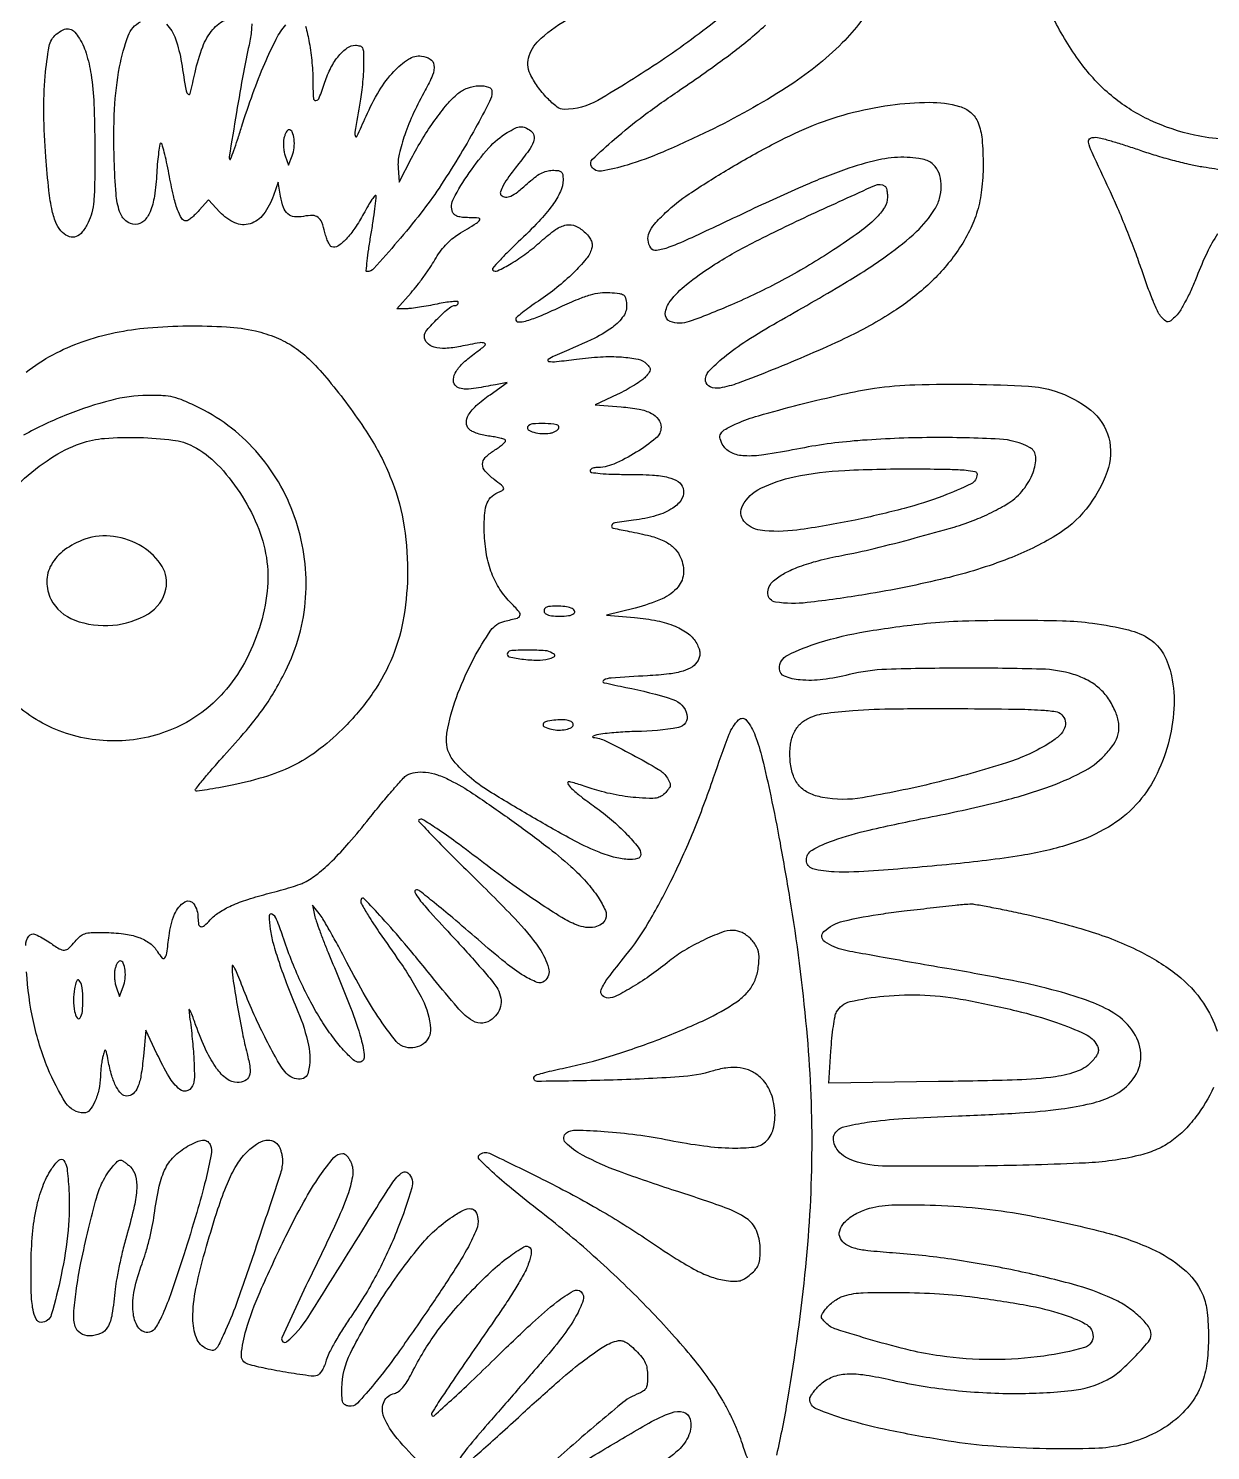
# Model space of a CAD drawing. Header units: inches. Extents: x 0 to 5940, y 0 to 4205.
# Drawn here: x 5488.44 to 5513.54, y 759.13 to 789.33 of the extents above; entities that cross this region are included whole.
import ezdxf

# ---------------------------------------------------------------- set-up
doc = ezdxf.new("R2010")
doc.units = ezdxf.units.IN
doc.header["$LTSCALE"] = 50
doc.header["$MEASUREMENT"] = 0

# ---------------------------------------------------------------- blocks, each defined once
blk = doc.blocks.new('JACZ-COO-GE-001-CAR-LOGO-R00')
at = {"color": 8}
for points in [[(6117.94, 3222.13, -0.042935), (6109.41, 3223.27, -0.05274), (6096.4, 3227.64, -0.063521), (6085.46, 3234.45, -0.060535), (6076.18, 3244.08, -0.042129), (6068.14, 3256.88, -0.044574), (6062.33, 3271.09, -0.081407), (6060.63, 3283.47, -0.090028), (6063.01, 3294.89, -0.065885), (6069.42, 3306.17, -0.048385), (6077.75, 3315.2, -0.035815), (6088.52, 3323.52, -0.035412), (6100.53, 3330.31, -0.04353), (6112.59, 3334.82, -0.035386), (6120.13, 3336.34, -0.030806)], [(6015.17, 3263.95, -0.07247), (6005.17, 3250.57, -0.054656), (5988.67, 3237.35, -0.028311), (5965.57, 3224.45, -0.011949), (5952.05, 3218.26, -0.027653), (5941.56, 3214.44, -0.032186), (5933.92, 3212.65, -0.304674), (5931.01, 3213.97, -0.353057), (5931.29, 3216.13, -0.012905), (5937.82, 3222.11, -0.018614), (5946.46, 3229.07, -0.011621), (5957.07, 3236.6, 0.011178), (5972.01, 3247.19, 0.026682), (5982.47, 3255.86, 0.035656)], [(5830.45, 3256.23, -0.017603), (5830.36, 3254.39, -0.018322), (5830.09, 3252.22, -0.015786), (5829.66, 3249.96, 0.010257), (5828.01, 3241.85, 0.003432), (5825.93, 3229.94, 0.000438), (5823.76, 3216.86, 0.241968), (5823.99, 3216.12, 0.545708), (5824.21, 3216.17, 0.00249), (5825.17, 3218.78, 0.007419), (5826.25, 3221.9, 0.004292), (5827.46, 3225.69, -0.011535), (5830.79, 3235.6, -0.015001), (5834.32, 3244.5, -0.015889), (5837.71, 3251.72, -0.05769), (5840.52, 3255.94, -0.011563)], [(5846.35, 3255.57, -0.022095), (5847.48, 3250.64, -0.023543), (5848.29, 3244.7, -0.021788), (5848.56, 3238.57, 0.014135), (5848.69, 3234.19, 0.426593), (5849.45, 3233.54, 0.284305), (5850.44, 3234.3, 0.010628), (5852.08, 3238.92, -0.03841), (5853.91, 3243.28, -0.054416), (5856.23, 3246.79, -0.066586), (5858.74, 3249.11, -0.154499), (5861.16, 3249.88, -0.072715), (5862.52, 3249.68, -0.216978), (5863.21, 3249.08, -0.09741), (5863.51, 3247.79, -0.009343), (5863.57, 3244.56, -0.014676), (5863.5, 3242.1, -0.007848), (5863.27, 3239.06, -0.007807), (5862.94, 3235.97, -0.012078), (5862.55, 3233.31, 0.001195), (5861, 3224.14, 0.134293), (5861.13, 3222.92, 0.663981), (5861.6, 3222.91, 0.003189), (5864.27, 3228.86, -0.031479), (5868.17, 3236.38, -0.050875), (5872.49, 3242.15, -0.064789), (5876.81, 3245.76, -0.167295), (5880.71, 3246.7, -0.119621), (5883.26, 3245.82, -0.226696), (5884.37, 3244.01, -0.124863), (5883.95, 3241.06, -0.03041), (5881.8, 3236.59, 0.019547), (5878.37, 3229.88, 0.024296), (5875.74, 3223.39, 0.026539), (5874.09, 3217.68, 0.075664), (5873.77, 3213.57), (5874.07, 3209.38), (5877.74, 3216.45, -0.017613), (5881.01, 3222.24, -0.018014), (5884.66, 3227.74, -0.019086), (5888.28, 3232.41, -0.042766), (5891.45, 3235.59, -0.090576), (5894.29, 3237.22, -0.07204), (5897.77, 3237.92, -0.094909), (5900.55, 3237.53, -0.324426), (5901.55, 3236.13, -0.116723), (5900.84, 3233.25, -0.007177), (5896.67, 3225.41, -0.010891), (5891.54, 3216.55, -0.009916), (5885.87, 3207.63, -0.019403), (5880.52, 3200.21, -0.011552), (5873.61, 3191.79, -0.004809), (5866.58, 3183.77, -0.21353), (5864.59, 3182.88, -0.439736), (5864.35, 3183.15, -0.004316), (5864.62, 3186.04, -0.010357), (5865.06, 3189.51, -0.006123), (5865.71, 3193.63, 0.004046), (5866.39, 3197.82, 0.005974), (5866.92, 3201.51, 0.002949), (5867.31, 3204.63, 0.108095), (5867.24, 3205.35, 0.595147), (5866.94, 3205.4, 0.019378), (5866.03, 3204.19, 0.018802), (5864.88, 3202.38, 0.009693), (5863.57, 3200.04, -0.026118), (5861.01, 3195.78, -0.042188), (5858.36, 3192.5, -0.051664), (5855.94, 3190.43, -0.233384), (5854.15, 3190.18, -0.175028), (5853.67, 3190.55, -0.029457), (5853.11, 3191.58, -0.029161), (5852.56, 3192.93, -0.022233), (5852.11, 3194.45, 0.030906), (5851.18, 3197.48, 0.140503), (5850.08, 3198.94, 0.163332), (5848.48, 3199.49, 0.045898), (5845.81, 3199.25, -0.07062), (5843.07, 3199.14, -0.155427), (5841.16, 3199.96, -0.129239), (5839.87, 3201.87, -0.04238), (5839.01, 3205.19), (5838.29, 3209.38), (5836.91, 3205.42, -0.076771), (5833.95, 3199.85, -0.158922), (5829.96, 3197.05, -0.180787), (5825.47, 3197.31, -0.103403), (5821, 3200.53), (5817.65, 3204.18), (5814.89, 3201.03, -0.018517), (5813.75, 3199.82, -0.023674), (5812.61, 3198.8, -0.022642), (5811.6, 3198.06, -0.148904), (5811.01, 3197.88, -0.265411), (5809.73, 3198.61, -0.04685), (5808.5, 3201.21, -0.031278), (5807.27, 3205.44, -0.009949), (5805.96, 3211.89, 0.007402), (5805.28, 3215.33, 0.012028), (5804.58, 3218.24, 0.005746), (5803.92, 3220.62, 0.333928), (5803.58, 3220.88, 0.366493), (5803.27, 3220.62, 0.006482), (5802.92, 3218.3, 0.012874), (5802.59, 3215.46, 0.007812), (5802.35, 3212.1, -0.022087), (5801.65, 3205.24, -0.061595), (5800.37, 3200.59, -0.10407), (5798.51, 3197.86, -0.193525), (5796.07, 3196.88, -0.176423), (5793.23, 3197.91, -0.138461), (5791.38, 3200.64, -0.061009), (5790.31, 3205.93, -0.011579), (5789.76, 3215.78, -0.019896), (5789.88, 3230.98, -0.034784), (5791.36, 3243.48, -0.041457), (5793.9, 3252.69, -0.183756), (5797.53, 3256.85, -0.141305)], [(5805.19, 3256.13, -0.114649), (5807.9, 3251.78, -0.042415), (5809.66, 3244.73, 0.0019), (5811.03, 3236.37, 0.197679), (5811.64, 3235.4, 0.533403), (5812.27, 3235.63, 0.004193), (5813.69, 3241.83, -0.035938), (5815.94, 3249.42, -0.084078), (5818.92, 3254.51, -0.110042), (5822.83, 3257.52, -0.095363)], [(6116.22, 3194.03, 0.03519), (6113.14, 3188.58, 0.01839), (6110.06, 3181.41, -0.013313), (6108.5, 3177.68, -0.014694), (6106.79, 3174.17, -0.014185), (6105.16, 3171.26, -0.069661), (6103.99, 3169.8, -0.012904), (6102.36, 3168.35, -0.155586), (6101.6, 3168.03, -0.20078), (6100.88, 3168.26, -0.023798), (6099.64, 3169.43, -0.083813), (6098.7, 3170.8, -0.008996), (6097.14, 3174.33, -0.010864), (6095.44, 3178.64, -0.008544), (6093.78, 3183.38, 0.009723), (6091.85, 3188.82, 0.005596), (6089.34, 3195.31, 0.005589), (6086.66, 3201.77, 0.009299), (6084.25, 3207.14, -0.001922), (6079.09, 3218.19, -0.052143), (6078.05, 3221.23, -0.376014), (6078.67, 3222.39, -0.129243), (6080.71, 3222.59, -0.028541), (6082.61, 3222.18, -0.005309), (6086.02, 3221.19, -0.005674), (6090, 3219.94, -0.005153), (6094.07, 3218.57, 0.011891), (6098.48, 3217.15, 0.008497), (6103.48, 3215.76, 0.008586), (6108.3, 3214.59, 0.018137), (6112.07, 3213.89, -0.010318), (6118.62, 3212.78, -0.042478)], [(5763.68, 3153.15, -0.039848), (5771.62, 3158.29, -0.039737), (5780.29, 3162.12, -0.032318), (5790.07, 3164.84, -0.031053), (5799.76, 3166.26, -0.017946), (5811.53, 3166.82, -0.017906), (5822.99, 3166.54, -0.040867), (5831.55, 3165.32, -0.040607), (5837.72, 3163.37, -0.052264), (5842.97, 3160.57, -0.046908), (5847.93, 3156.49, -0.025111), (5853.27, 3150.62, -0.026041), (5864.28, 3135.7, -0.047779), (5871.36, 3122.38, -0.053787), (5875.26, 3109.1, -0.044524), (5876.57, 3094.4, -0.040789), (5875.47, 3080.89, -0.054571), (5872.16, 3069.06, -0.055453), (5866.43, 3058.37, -0.044078), (5858.08, 3048.26, -0.031716), (5850.72, 3041.7, -0.046377), (5843.43, 3037, -0.044222), (5835.14, 3033.58, -0.025683), (5824.7, 3030.9, -0.005125), (5820.69, 3030.12, -0.008082), (5817.23, 3029.55, -0.003086), (5814.27, 3029.13, -0.234259), (5813.83, 3029.28, -0.382025), (5813.81, 3029.68, -0.002655), (5816.1, 3032.51, -0.008158), (5818.86, 3035.78, -0.004919), (5822.24, 3039.58, 0.007813), (5828.87, 3047.11, 0.019328), (5833.42, 3052.89, 0.023239), (5837, 3058.32, 0.0173), (5840.45, 3064.62, 0.099671), (5846.41, 3086.35, 0.096363), (5843.61, 3108.98, 0.097052), (5832.57, 3128.78, 0.102772), (5815.06, 3142.48, 0.011334), (5810.33, 3144.69, 0.043598), (5807.25, 3145.73, 0.048007), (5804.19, 3146.17, 0.015801), (5799.64, 3146.24, 0.058825), (5788.78, 3144.79, 0.031994), (5775.96, 3140.62, 0.030606), (5762.88, 3134.46, 0.034144)], [(5979.26, 2827.34, -0.049905), (5975.63, 2835.92, 0.01971), (5974.59, 2838.85, 0.010872), (5973.1, 2842.35, 0.010826), (5971.44, 2845.84, 0.017067), (5969.85, 2848.75, 0.039441), (5961.14, 2861.11, 0.018689), (5948.14, 2875.64, 0.017656), (5932.63, 2890.62, 0.017516), (5916.06, 2904.52, -0.005226), (5907.35, 2911.46, -0.015497), (5901.58, 2916.47, -0.013484), (5897.76, 2920.19, -0.410069), (5897.77, 2921.41, -0.316965), (5900.78, 2921.93, -0.005591), (5916.43, 2914.3, -0.013645), (5932.59, 2905.64, -0.018316), (5946.7, 2896.87, 0.00561), (5956.07, 2890.72, 0.022268), (5962.02, 2887.26, 0.035982), (5966.57, 2885.29, 0.050295), (5970.88, 2884.25, 0.024642), (5973.29, 2884.04, 0.073534), (5974.94, 2884.22, 0.080349), (5976.38, 2884.85, 0.033442), (5978.08, 2886.13, 0.037874), (5979.64, 2887.69, 0.091592), (5980.45, 2889.1, 0.072393), (5980.82, 2890.9, 0.01742), (5980.88, 2893.95, 0.097737), (5979.77, 2899.12, 0.144177), (5976.83, 2902.67, 0.063027), (5970.57, 2905.83, 0.007565), (5955.87, 2910.81, -0.010055), (5938.98, 2916.62, -0.034244), (5928.36, 2921.36, -0.076426), (5923.3, 2925.13, -0.46627), (5923.57, 2927.97, -0.158537), (5926.41, 2928.81, -0.01127), (5934.76, 2928.41, -0.015936), (5944.37, 2927.41, -0.015103), (5954.07, 2925.8, 0.015912), (5964.22, 2924.12, 0.028219), (5972.67, 2923.49, 0.032186), (5979.14, 2923.78, 0.15754), (5982.44, 2925.27, 0.146843), (5984.76, 2929.1, 0.082656), (5985.24, 2934.56, 0.078703), (5983.9, 2940.16, 0.108406), (5980.96, 2944.39, 0.076921), (5978.21, 2946.25, 0.075136), (5975, 2947.21, 0.066172), (5971.3, 2947.24, 0.042619), (5967.1, 2946.35, -0.05811), (5956.97, 2944.52, -0.008518), (5936.1, 2943.58, -0.004933), (5914.9, 2943.2, -0.699444), (5914.27, 2944.87, -0.10754), (5914.89, 2945.2, -0.005026), (5917.21, 2945.84, -0.00811), (5920, 2946.53, -0.00572), (5923.15, 2947.23, 0.023775), (5936.56, 2950.68, 0.017012), (5951.19, 2955.75, 0.017119), (5964.62, 2961.46, 0.041638), (5973.95, 2966.8, 0.054508), (5976.96, 2969.39, 0.072936), (5979, 2972.35, 0.069657), (5980.17, 2975.87, 0.044765), (5980.56, 2980.17, 0.117805), (5979.93, 2982.85, 0.079674), (5978.09, 2985.4, 0.079647), (5975.54, 2987.24, 0.117556), (5972.87, 2987.88, 0.090548), (5969.42, 2987.25, 0.02137), (5964.03, 2984.94, 0.022836), (5958.47, 2981.96, 0.03677), (5954.07, 2978.87, -0.017168), (5948.77, 2974.83, -0.01807), (5943.3, 2971.25, -0.015482), (5938.42, 2968.5, -0.121196), (5935.91, 2967.88, -0.214528), (5934.17, 2968.67, -0.287266), (5933.88, 2970.34, -0.064208), (5935.84, 2973.73, -0.007789), (5941.16, 2980.52, 0.036735), (5947.69, 2989.91, 0.018988), (5954.5, 3002.48, 0.017377), (5961.13, 3017.19, 0.01469), (5967.13, 3033.16, -0.008166), (5971.75, 3045.97, -0.105511), (5974.49, 3050.21, -0.451482), (5976.89, 3050.07, -0.076165), (5979.43, 3045.52, -0.029703), (5981.5, 3038.8, -0.007618), (5984.03, 3027.7, -0.006973), (5986.77, 3013.79, -0.004401), (5989.61, 2997.49, -0.017651), (5994.59, 2958.73, -0.024216), (5996.15, 2923.62, -0.024071), (5994.3, 2888.36, -0.017128), (5988.99, 2849.14, -0.012542), (5985.74, 2832.6, -0.143953)], [(5763.61, 2983.46, -0.161529), (5764.51, 2986.21, -0.352448), (5766.44, 2986.72, -0.046769), (5770.4, 2984.5, 0.015636), (5773.5, 2982.49, 0.141052), (5775.04, 2982.07, 0.18964), (5776.35, 2982.61, 0.032741), (5778.19, 2984.63, -0.045778), (5779.65, 2986.15, -0.103226), (5781.04, 2986.93, -0.067408), (5782.98, 2987.26, -0.011612), (5786.73, 2987.3, -0.027883), (5792.53, 2986.9, -0.055466), (5797.01, 2985.83, -0.071865), (5800.32, 2984.07, -0.09827), (5802.6, 2981.58, 0.041417), (5803.96, 2979.71, 0.485655), (5804.74, 2979.75, 0.120343), (5805.32, 2981.17, 0.005731), (5805.99, 2986.31, -0.066103), (5807.62, 2992.67, -0.159347), (5810.71, 2996.35, -0.410229), (5813.34, 2995.75, -0.141822), (5814.55, 2991.63, 0.04577), (5814.75, 2989.66, 0.310944), (5815.41, 2989.01, 0.227742), (5816.45, 2989.3, 0.02908), (5818.16, 2990.98, -0.065243), (5820.79, 2993.22, -0.037404), (5824.44, 2995.22, -0.029316), (5829.28, 2997.08, -0.014553), (5835.61, 2998.89, 0.005616), (5838.96, 2999.78, 0.006592), (5842.12, 3000.71, 0.005863), (5844.76, 3001.56, 0.039988), (5846.02, 3002.1, 0.047394), (5849.98, 3004.67, 0.026682), (5854.27, 3008.48, 0.020553), (5859.22, 3013.77, 0.009428), (5865.25, 3021.05, -0.004484), (5868.96, 3025.62, -0.006254), (5872.36, 3029.64, -0.003958), (5875.29, 3032.95, -0.07811), (5876.34, 3033.81, -0.09734), (5878.83, 3034.67, -0.062999), (5881.89, 3034.71, -0.053229), (5885.38, 3033.94, -0.036212), (5889.12, 3032.37, -0.030262), (5896, 3028.34, -0.007452), (5906.76, 3020.89, -0.007912), (5917.5, 3012.95, -0.020966), (5924.85, 3006.84, -0.025326), (5929.44, 3002.23, -0.037164), (5932.95, 2997.7, -0.04207), (5935.1, 2993.77, -0.198322), (5935.16, 2991.26, -0.151182), (5933.97, 2989.74, -0.101805), (5931.93, 2988.88, -0.083449), (5929.33, 2988.79, -0.063061), (5926.57, 2989.53, -0.039738), (5922.17, 2991.74, -0.010721), (5915.57, 2995.95, -0.009951), (5907.72, 3001.41, -0.0069), (5899.07, 3007.88, 0.004282), (5890.89, 3014.05, 0.013033), (5885.2, 3018.06, 0.009907), (5881.02, 3020.71, 0.345942), (5879.94, 3020.58, 0.405268), (5879.94, 3020.12, 0.001493), (5884.01, 3015.82, 0.006103), (5888.8, 3010.91, 0.003659), (5894.6, 3005.19, -0.008722), (5908.3, 2991.41, -0.039152), (5915.5, 2982.62, -0.08412), (5918.28, 2976.71, -0.295895), (5917.09, 2972.89, -0.268978), (5914.88, 2972.52, -0.049786), (5911.03, 2974.42, -0.031018), (5905.51, 2978.35, -0.008742), (5897.41, 2985.16, 0.002605), (5889.95, 2991.59, 0.006677), (5884.46, 2996.14, 0.003592), (5880.21, 2999.52, 0.167747), (5879.18, 2999.88, 0.554732), (5878.74, 2999.18, 0.05192), (5880.05, 2997.09, 0.019165), (5883.32, 2993.22, 0.002924), (5890.16, 2985.8, -0.00467), (5894.71, 2980.83, -0.006035), (5898.79, 2976.19, -0.004656), (5902.11, 2972.23, -0.052296), (5903.24, 2970.52, -0.077475), (5904.14, 2967.87, -0.102166), (5904.06, 2965.33, -0.104603), (5902.98, 2963.08, -0.084655), (5901.01, 2961.25, -0.158928), (5898.1, 2960.46, -0.146924), (5895.18, 2961.5, -0.056949), (5891.33, 2965.08, -0.007738), (5884.28, 2973.55, 0.004716), (5875.74, 2983.94, 0.010621), (5869.03, 2991.62, 0.006224), (5863.72, 2997.29, 0.564367), (5862.8, 2997.08, 0.207983), (5862.92, 2995.75, 0.014102), (5864.88, 2992.39, 0.011985), (5868.21, 2987.3, 0.002499), (5874.3, 2978.53, -0.035268), (5880.97, 2967.47, -0.101142), (5883.35, 2958.87, -0.256954), (5881.24, 2954.32, -0.223428), (5876.04, 2953.3, -0.158681), (5873.24, 2955.06, -0.022405), (5869.06, 2960.55, -0.021164), (5864.16, 2968.3, -0.010791), (5858.64, 2978.41, 0.004309), (5856.1, 2983.2, 0.005257), (5853.65, 2987.64, 0.004444), (5851.51, 2991.32, 0.036633), (5850.41, 2992.91), (5848.41, 2995.38), (5849.06, 2992.38, 0.029003), (5849.52, 2990.71, 0.005658), (5850.56, 2987.76, 0.005992), (5851.85, 2984.35, 0.005515), (5853.26, 2980.88, -0.005256), (5859.7, 2965.03, -0.025271), (5862.81, 2955.8, -0.050686), (5863.74, 2950.46, -0.435395), (5862.27, 2948.88, -0.187331), (5860.52, 2949.56, -0.023398), (5857.6, 2952.49, -0.024944), (5854.34, 2956.47, -0.018217), (5851.11, 2961.19, -0.01845), (5847.93, 2966.65, -0.014853), (5844.91, 2972.74, -0.014231), (5842.12, 2979.28, -0.013296), (5839.65, 2986.13, 0.014558), (5837.81, 2991.17, 0.167269), (5836.45, 2992.74, 0.585472), (5835.62, 2992.25, 0.02936), (5835.92, 2988.31, 0.033705), (5836.79, 2984.1, 0.013353), (5838.53, 2978.45, 0.011523), (5840.98, 2971.67, 0.007264), (5844.14, 2963.88, -0.048608), (5847.25, 2953.9, -0.105901), (5847.2, 2945.93, -0.379804), (5844.32, 2943.83, -0.210158), (5840.23, 2946.13, -0.035012), (5837.45, 2950.43, -0.011056), (5833.9, 2957.21, -0.011214), (5830.36, 2964.77, -0.014477), (5827.47, 2971.88, 0.008622), (5826.39, 2974.63, 0.021386), (5825.48, 2976.59, 0.05596), (5824.89, 2977.47, 0.690872), (5824.62, 2977.38, 0.04361), (5824.85, 2973.89, 0.00451), (5826.17, 2965.75, 0.006084), (5827.7, 2957.45, 0.015625), (5829.07, 2951.5, -0.02706), (5829.94, 2947.27, -0.119634), (5829.71, 2944.75, -0.208113), (5828.46, 2943.38, -0.106013), (5826.13, 2942.88, -0.166888), (5823.09, 2943.92, -0.071206), (5820.06, 2947.07, -0.048619), (5817.02, 2952.28, -0.020561), (5813.94, 2959.78, 0.002213), (5812.56, 2963.53, 0.065786), (5812.09, 2964.42, 0.761844), (5811.87, 2964.34, 0.013056), (5812.08, 2962.38, -0.008185), (5812.87, 2955.76, -0.011693), (5813.34, 2949.86, -0.01161), (5813.49, 2945.06, -0.063786), (5813.19, 2942.49, -0.231957), (5811.52, 2940.51, -0.283252), (5809.16, 2940.84, -0.087557), (5806, 2944.55, -0.023903), (5802.41, 2951.4), (5799.17, 2958.38), (5798.42, 2950.66, -0.015311), (5797.68, 2944.89, -0.059789), (5796.7, 2941.44, -0.116028), (5795.34, 2939.57, -0.179903), (5793.48, 2938.88, -0.202222), (5791.88, 2939.56, -0.072602), (5790.39, 2941.61, -0.050002), (5789.06, 2944.89, -0.023013), (5787.98, 2949.38, 0.003618), (5787.48, 2951.88, 0.145349), (5787.22, 2952.37, 0.553128), (5786.94, 2952.31, 0.014468), (5786.49, 2950.88, 0.026256), (5786.2, 2949.65, 0.011364), (5785.95, 2948, 0.011209), (5785.76, 2946.23, 0.014603), (5785.67, 2944.6, -0.046758), (5785.21, 2940.75, -0.053198), (5784.04, 2937.23, -0.062388), (5782.48, 2934.68, -0.227751), (5780.81, 2933.88, -0.255229), (5775.48, 2936.79, -0.046372), (5770.1, 2947.15, -0.043112), (5765.85, 2960.91, -0.039421), (5763.86, 2975.61, -0.012448)], [(6115.07, 2941.44, -0.056145), (6109.84, 2932.7, -0.034486), (6106.11, 2928.46, -0.047194), (6102.18, 2925.23, -0.048823), (6097.82, 2922.88, -0.040873), (6092.83, 2921.25, -0.0472), (6077.19, 2919.04, -0.008267), (6047.44, 2918.18, -0.005763), (6017.11, 2918.15, -0.097516), (6007.36, 2920.18, -0.075672), (6004.97, 2921.64, -0.08815), (6003.27, 2923.69, -0.105558), (6002.57, 2925.88, -0.164073), (6003.02, 2927.8, -0.19458), (6005.69, 2929.75, -0.026849), (6012.58, 2931.11, -0.020145), (6023.13, 2932.18, -0.005749), (6039.57, 2932.99, 0.00586), (6057.59, 2933.88, 0.017338), (6069.92, 2935.06, 0.025077), (6078.79, 2936.68, 0.055104), (6085.28, 2938.98, 0.120392), (6091.28, 2943.93, 0.158396), (6093.54, 2950.61, 0.150456), (6091.48, 2957.6, 0.106067), (6085.58, 2963.37, 0.052434), (6078.67, 2966.78, 0.022417), (6068.84, 2969.91, 0.01677), (6055.55, 2973.03, 0.006945), (6037.39, 2976.39, -0.000886), (6026.93, 2978.2, -0.00112), (6017.26, 2979.9, -0.000884), (6009.15, 2981.37, -0.009061), (6005.81, 2982.04, -0.094514), (6000.01, 2984.53, -0.481662), (5999.77, 2987.54, -0.130255), (6005.5, 2990.62, -0.024187), (6017.35, 2992.85, -0.004061), (6023.47, 2993.64, -0.002035), (6031.22, 2994.55, -0.001833), (6038.61, 2995.37, -0.008533), (6042.89, 2995.75, -0.060864), (6044.14, 2995.69, -0.002913), (6048.25, 2994.95, -0.004732), (6053.13, 2994, -0.003387), (6058.57, 2992.84, -0.020413), (6078.21, 2987.69, -0.040541), (6093.16, 2981.75, -0.051718), (6104.26, 2974.75, -0.077532), (6112.05, 2966.39, -0.069671), (6116.13, 2958.07, -0.095931)], [(5893.61, 2829.63, 0.001619), (5898.36, 2833.8, 0.003262), (5903.91, 2838.76, 0.002237), (5910.15, 2844.47, -0.00584), (5920.56, 2853.86, -0.015574), (5928.26, 2860.24, -0.020734), (5934.14, 2864.42, -0.072909), (5938.34, 2866.36, -0.090547), (5939.64, 2866.5, -0.095), (5940.87, 2866.16, -0.063356), (5942.26, 2865.25, -0.019571), (5944.09, 2863.55, -0.024682), (5945.89, 2861.58, -0.064541), (5946.9, 2859.95, -0.071487), (5947.41, 2858.23, -0.035871), (5947.57, 2855.95, -0.02186), (5947.47, 2853.74, -0.08881), (5947.12, 2852.44, -0.126191), (5946.41, 2851.58, -0.066003), (5945.19, 2850.92, 0.083071), (5939.63, 2847.67, 0.005581), (5925.56, 2835.68, 0.003448), (5911.4, 2823.15, 0.688046)], [(5925.86, 2829.01, 0.00421), (5934.07, 2833.88, -0.005377), (5947.96, 2842.06, -0.044151), (5954.62, 2845.15, -0.152509), (5958.19, 2845.3, -0.27268), (5960.19, 2843.27, -0.161798), (5959.83, 2838.57, -0.106158), (5956.71, 2834.08, -0.065), (5950.42, 2829.57, -0.022938)], [(5879.58, 2830.88, -0.027136), (5872.7, 2838.5, -0.087011), (5869.39, 2844.46, -0.200317), (5869.64, 2848.49, -0.227194), (5872.66, 2850.87, 0.104066), (5873.91, 2851.44, 0.056452), (5875.16, 2852.59, 0.041645), (5876.45, 2854.37, 0.018826), (5877.85, 2856.89, -0.017763), (5881.33, 2863.19, -0.021682), (5885.04, 2868.81, -0.019963), (5889.47, 2874.44, -0.011829), (5895.17, 2880.8, -0.016277), (5901.18, 2886.8, -0.028206), (5906.59, 2891.32, -0.028441), (5910.99, 2894.21, -0.339902), (5912.88, 2893.96, -0.191409), (5913.16, 2893.32, -0.042862), (5913.09, 2892.1, -0.035583), (5912.75, 2890.52, -0.020029), (5912.12, 2888.65, -0.035224), (5911.04, 2886.33, -0.008336), (5908.91, 2882.63, -0.008538), (5906.31, 2878.45, -0.008325), (5903.55, 2874.32, 0.000726), (5891.97, 2857.58, 0.006012), (5886.82, 2849.9, 0.005105), (5883.77, 2845.14, 0.349373), (5883.87, 2844.25, 0.398955), (5884.39, 2844.23, 0.001333), (5889.55, 2848.9, 0.005764), (5895.43, 2854.38, 0.003461), (5902.29, 2861.02, -0.005789), (5913.51, 2871.75, -0.023168), (5920.74, 2877.91, -0.034184), (5925.64, 2881.21, -0.339132), (5927.95, 2880.9, -0.286529), (5928.52, 2878.42, -0.046709), (5926.39, 2873.7, -0.034825), (5922.24, 2867.45, -0.014962), (5915.89, 2859.7, 0.000024), (5912.98, 2856.37, 0.000009), (5908.91, 2851.69, 0.000009), (5904.48, 2846.59, 0.000011), (5900.32, 2841.81, 0.007275), (5894.34, 2834.73, 0.035139), (5891.29, 2830.44, 0.281968)]]:
    blk.add_lwpolyline(points, format="xyb", dxfattribs=at)
for points in [[(5980.35, 3278.32, -0.09869), (5981.95, 3276.64, -0.163117), (5982.42, 3274.75, -0.107201), (5981.7, 3272.38, -0.029825), (5979.6, 3269.08, -0.067296), (5969.45, 3258.42, -0.020546), (5951.46, 3245.2, -0.017339), (5932.86, 3233.58, -0.130204), (5922.92, 3230.89, -0.168575), (5920.8, 3231.61, -0.036316), (5917.88, 3234.25, -0.036734), (5915.01, 3237.73, -0.042883), (5912.85, 3241.42, -0.197702), (5912.55, 3246.77, -0.129455), (5916.05, 3251.96, -0.054406), (5924.77, 3258.07, -0.009844), (5942.31, 3267.27, -0.010263), (5957.75, 3274.59, -0.034869), (5968.21, 3278.44, -0.056518), (5975.53, 3279.69, -0.16857)], [(5779.13, 3252.43, -0.0682), (5781.45, 3247.55, -0.039698), (5782.92, 3241.23, -0.027198), (5783.74, 3232.55, -0.009282), (5784.01, 3219.88, -0.002866), (5783.98, 3209.09, -0.019441), (5783.73, 3203.76, -0.039745), (5783.16, 3200.32, -0.054703), (5782.07, 3197.38, -0.049775), (5780.33, 3194.62, -0.135311), (5778.49, 3193.26, -0.178139), (5776.55, 3193.22, -0.100498), (5774.5, 3194.44, -0.106821), (5772.69, 3196.96, -0.047812), (5771.43, 3200.86, -0.028158), (5770.44, 3206.89, -0.006937), (5769.52, 3216.88, -0.016545), (5768.95, 3229.6, -0.024366), (5769.36, 3240.78, -0.023516), (5770.53, 3249.59, -0.179538), (5772.63, 3253.13, -0.050167), (5774.65, 3254.45, -0.147771), (5776.27, 3254.76, -0.16034), (5777.7, 3254.11, -0.062112)], [(6039.9, 3231.8, -0.113068), (6043.23, 3230, -0.117883), (6045.38, 3226.96, -0.073714), (6046.54, 3222.08, -0.021773), (6046.86, 3214.38, -0.029), (6046.43, 3207.1, -0.042311), (6045.15, 3200.8, -0.043997), (6042.87, 3195, -0.035113), (6039.45, 3189.21, -0.053464), (6031.12, 3179.5, -0.045317), (6020.46, 3171.16, -0.033996), (6005.82, 3163.05, -0.013592), (5984.79, 3153.91, -0.00704), (5974.38, 3149.88, -0.046701), (5969, 3148.44, -0.138866), (5966.14, 3148.75, -0.267483), (5964.77, 3150.5, -0.2274), (5965.65, 3153.32, -0.032462), (5970.2, 3157.58, -0.029072), (5976.98, 3162.53, -0.015235), (5985.93, 3167.91, 0.006541), (6005.85, 3179.43, 0.02109), (6018.65, 3187.81, 0.031784), (6027.13, 3194.73, 0.067225), (6032.51, 3201.28, 0.067153), (6033.96, 3204.53, 0.067592), (6034.49, 3208.04, 0.072459), (6034.06, 3211.34, 0.102035), (6032.7, 3213.96, 0.068952), (6031.44, 3215.14, 0.074889), (6029.94, 3215.9, 0.049445), (6027.81, 3216.37, 0.013641), (6024.39, 3216.68, 0.06802), (6016.86, 3216.13, 0.029742), (6007.18, 3213.48, 0.021164), (5994.48, 3208.56, 0.00781), (5976.99, 3200.6, -0.001785), (5960.67, 3192.93, -0.0191), (5953.92, 3190.09, -0.05086), (5950.25, 3189.13, -0.299221), (5948.53, 3189.91, -0.112263), (5947.73, 3192.16, -0.129214), (5948.05, 3194.4, -0.080894), (5949.66, 3196.97, -0.023577), (5952.91, 3200.34, -0.042431), (5959.87, 3205.88, -0.012188), (5971.54, 3213.23, -0.012748), (5984.25, 3220.38, -0.021533), (5995.3, 3225.64, -0.034432), (6006.93, 3229.65, -0.031464), (6019.36, 3232.17, -0.033058), (6030.95, 3233, -0.069128)], [(5839.99, 3222.42, 0.050746), (5839.82, 3221.28, 0.02798), (5839.84, 3219.87, 0.027614), (5840.02, 3218.42, 0.039456), (5840.35, 3217.17), (5841.33, 3214.38), (5842.45, 3217.2, 0.07084), (5843.01, 3219.53, 0.055395), (5842.98, 3222.13, 0.06271), (5842.44, 3224.23, 0.30781), (5841.48, 3224.88, 0.208901), (5841.1, 3224.71, 0.05058), (5840.68, 3224.16, 0.043381), (5840.29, 3223.36, 0.031403)], [(5913.01, 3224.55, -0.177429), (5913.95, 3223.13, -0.152215), (5913.83, 3221.34, -0.065251), (5912.41, 3218.72, -0.012196), (5909.09, 3214.38, 0.012672), (5906.53, 3211.01, 0.032005), (5904.89, 3208.4, 0.042836), (5904.04, 3206.48, 0.285423), (5904.27, 3205.51, 0.184843), (5905.51, 3204.96, 0.117412), (5907.08, 3205.24, 0.063921), (5909.15, 3206.48, 0.019039), (5911.95, 3208.88, -0.020138), (5914.15, 3210.75, -0.04327), (5916.02, 3211.96, -0.055428), (5917.73, 3212.65, -0.067531), (5919.43, 3212.88, -0.027409), (5921.2, 3212.78, -0.158693), (5922.05, 3212.4, -0.174826), (5922.46, 3211.62, -0.034853), (5922.57, 3210.02, -0.10997), (5921.81, 3206.62, -0.04692), (5919.44, 3202.59, -0.033754), (5915.4, 3197.73, -0.01384), (5909.32, 3191.68, 0.00732), (5906.23, 3188.68, 0.012201), (5903.72, 3186.06, 0.005849), (5901.74, 3183.83, 0.393599), (5901.76, 3183.36, 0.321142), (5903.2, 3183.12, 0.019974), (5907.22, 3185.31, 0.025835), (5911.77, 3188.34, 0.02379), (5916.11, 3191.91, -0.029934), (5920.38, 3195.34, -0.108158), (5923.57, 3196.69, -0.156794), (5926.35, 3196.34, -0.087354), (5929.18, 3194.36, -0.031906), (5930.33, 3193.06, -0.071857), (5930.97, 3191.91, -0.089735), (5931.19, 3190.8, -0.076181), (5931.02, 3189.61, -0.101441), (5929.42, 3186.63, -0.024693), (5925.62, 3182.51, -0.024455), (5920.72, 3178.15, -0.022954), (5915.32, 3174.19, 0.008727), (5912.73, 3172.4, 0.013211), (5910.55, 3170.75, 0.007886), (5908.81, 3169.31, 0.2196), (5908.57, 3168.79, 0.403697), (5909.33, 3168, 0.076371), (5911.51, 3168.26, 0.033002), (5915.37, 3169.6, 0.007248), (5921.79, 3172.43, -0.008109), (5927.15, 3174.78, -0.028558), (5930.7, 3176.04, -0.042489), (5933.54, 3176.61, -0.04447), (5936.39, 3176.68, -0.013816), (5939.25, 3176.42, -0.121059), (5940.44, 3175.97, -0.18063), (5941.05, 3175.1, -0.039355), (5941.37, 3173.26, -0.177143), (5940.46, 3169.75, -0.08568), (5937.17, 3166.39, -0.04649), (5930.92, 3162.72, -0.011981), (5920.19, 3157.99, 0.05021), (5918.17, 3156.91, 0.681783), (5918.3, 3156.33, 0.066494), (5920.67, 3156.28, 0.006153), (5926.52, 3156.99, -0.019883), (5933.68, 3157.67, -0.030611), (5939.89, 3157.62, -0.034384), (5944.75, 3156.95, -0.145965), (5947.3, 3155.57, -0.035141), (5948.19, 3154.56, -0.182893), (5948.39, 3153.86, -0.14346), (5948.1, 3153.1, -0.019083), (5947, 3151.76, -0.057731), (5945.84, 3150.72, -0.014539), (5943.73, 3149.32, -0.014645), (5941.2, 3147.84, -0.014299), (5938.57, 3146.51), (5932.07, 3143.44), (5939.77, 3142.86, -0.027301), (5945.09, 3142.17, -0.072754), (5948.7, 3140.94, -0.116407), (5950.8, 3139.14, -0.159576), (5951.57, 3136.8, -0.222715), (5950.07, 3133.59, -0.034893), (5944.25, 3129.4, -0.038223), (5937.56, 3125.93, -0.101531), (5932.32, 3124.87, 0.055208), (5931.65, 3124.8, 0.074948), (5931.08, 3124.58, 0.094555), (5930.7, 3124.26, 0.170804), (5930.57, 3123.88, 0.375348), (5930.95, 3123.45, 0.010862), (5933.56, 3123.15, 0.015546), (5937.02, 3122.94, 0.007218), (5941.52, 3122.88, -0.013236), (5949, 3122.68, -0.047269), (5953.72, 3121.98, -0.083586), (5956.62, 3120.72, -0.173722), (5958.1, 3118.79, -0.212582), (5957.75, 3115.69, -0.117079), (5955.07, 3112.89, -0.074891), (5950.14, 3110.66, -0.037254), (5943.42, 3109.3, 0.006888), (5937.89, 3108.52, 0.27084), (5936.96, 3107.77, 0.455248), (5937.38, 3106.99, 0.009722), (5942.18, 3106.01, -0.016912), (5948.34, 3104.65, -0.049145), (5952.43, 3103.17, -0.072136), (5955.19, 3101.32, -0.090048), (5957.07, 3098.88, -0.125954), (5958.22, 3093.88, -0.170652), (5956.59, 3089.57, -0.114598), (5951.88, 3086.04, -0.042139), (5943.96, 3083.32), (5935.42, 3081.18), (5943.74, 3080.49, -0.028625), (5950.44, 3079.55, -0.050212), (5955.79, 3077.91, -0.063535), (5959.72, 3075.63, -0.110967), (5962.13, 3072.77, -0.029316), (5962.8, 3071.25, -0.069341), (5963.07, 3070.05, -0.083653), (5962.98, 3068.96, -0.060238), (5962.54, 3067.82, -0.122616), (5960.85, 3065.95, -0.073978), (5958.14, 3064.67, -0.045818), (5953.99, 3063.81, -0.013922), (5947.58, 3063.26, 0.002435), (5936.77, 3062.59, 0.106486), (5934.6, 3061.97, 0.692414), (5934.7, 3061.22, 0.008799), (5941.18, 3059.84, -0.029751), (5955.09, 3056.25, -0.262927), (5959.23, 3051.76, -0.430375), (5956.72, 3047.95, -0.040373), (5944.25, 3046.76, 0.015186), (5938.94, 3046.52, 0.015611), (5933.71, 3045.96, 0.051503), (5931.47, 3045.41, 0.807392), (5931.52, 3045, -0.093827), (5935.12, 3044.01, -0.009581), (5943.03, 3039.95, -0.008564), (5950.84, 3035.57, -0.116211), (5953.19, 3033.34, -0.022114), (5954.11, 3031.79, -0.136635), (5954.31, 3030.89, -0.145143), (5954.01, 3030.05, -0.026028), (5952.95, 3028.73, -0.0689), (5951.64, 3027.63, -0.098245), (5950.22, 3027.08, -0.053845), (5948.13, 3026.95, -0.00885), (5944.07, 3027.19, -0.018423), (5940.96, 3027.56, -0.011912), (5937.39, 3028.19, -0.011978), (5933.93, 3028.98, -0.022086), (5931.16, 3029.81, 0.004717), (5928.83, 3030.6, 0.006395), (5926.71, 3031.27, 0.004424), (5924.92, 3031.79, 0.068683), (5924.29, 3031.88, 0.582466), (5923.98, 3031.32, 0.066585), (5925.11, 3029.89, 0.027517), (5927.8, 3027.58, 0.009028), (5931.99, 3024.47, -0.022001), (5936.95, 3020.6, -0.024089), (5941.39, 3016.41, -0.021146), (5944.8, 3012.56, -0.1722), (5945.57, 3010.38, -0.349466), (5944.6, 3009.15, -0.073394), (5941.68, 3008.92, -0.049848), (5937.49, 3009.62, -0.029929), (5932.72, 3011.24, -0.028873), (5925.03, 3014.89, -0.00691), (5912.72, 3021.86, -0.006322), (5900.66, 3029.12, -0.038605), (5894.79, 3033.41, -0.030842), (5890.94, 3037.16, -0.080717), (5888.84, 3040.38, -0.097382), (5888.08, 3043.72, -0.059963), (5888.45, 3047.75, -0.037252), (5891.48, 3058.07, -0.032241), (5896.13, 3068.36, -0.029827), (5901.25, 3076.72, -0.188865), (5905.32, 3079.44, 0.012203), (5909.06, 3080.36, 0.267809), (5909.83, 3081.13, 0.25137), (5909.57, 3082.21, 0.010937), (5906.84, 3085.16, -0.054012), (5903.55, 3089.39, -0.053083), (5901.22, 3094.24, -0.048187), (5899.81, 3099.89, -0.03272), (5899.25, 3106.51, -0.023079), (5899.39, 3111.38, -0.079757), (5900.12, 3114.43, -0.118622), (5901.58, 3116.43, -0.088073), (5903.94, 3117.82, 0.077773), (5904.85, 3118.33, 0.353998), (5904.97, 3118.87, 0.108587), (5904.36, 3119.64, 0.007907), (5902.23, 3121.33, -0.048099), (5899.57, 3123.79, -0.179045), (5898.75, 3125.88, -0.200134), (5899.53, 3127.84, -0.061427), (5902.07, 3129.88, 0.015192), (5903.41, 3130.76, 0.021565), (5904.54, 3131.64, 0.01846), (5905.39, 3132.41, 0.201768), (5905.57, 3132.83, 0.310416), (5905.34, 3133.17, 0.022542), (5904.22, 3133.54, 0.02524), (5902.73, 3133.88, 0.015882), (5900.97, 3134.14, -0.026986), (5899.09, 3134.45, -0.026819), (5897.25, 3134.97, -0.027832), (5895.7, 3135.59, -0.08689), (5894.78, 3136.24, -0.19829), (5893.98, 3138.17, -0.137543), (5894.62, 3140.47, -0.07545), (5896.91, 3143.22, -0.025901), (5900.97, 3146.46), (5906.07, 3150.11), (5902.57, 3149.42, -0.006708), (5896.87, 3148.37, -0.039154), (5893.84, 3148.09, -0.083018), (5891.96, 3148.38, -0.140717), (5890.66, 3149.27, -0.205613), (5890.12, 3151.09, -0.11196), (5890.92, 3153.33, -0.067567), (5893.12, 3155.95, -0.027412), (5896.76, 3158.9, 0.01781), (5899.45, 3161, 0.56605), (5899.35, 3161.68, 0.141682), (5897.92, 3161.83, 0.004583), (5892.2, 3160.73, -0.036618), (5887.77, 3160.18, -0.082877), (5884.42, 3160.56, -0.134076), (5882.35, 3161.81, -0.191984), (5881.57, 3163.78, -0.181797), (5882.24, 3165.57, -0.017621), (5885.48, 3169.01, -0.017709), (5888.94, 3172.21, -0.179428), (5890.75, 3172.88, 0.106), (5891.06, 3172.95, 0.099326), (5891.33, 3173.14, 0.096162), (5891.51, 3173.42, 0.092487), (5891.57, 3173.75, 0.414861), (5891.29, 3174.04, 0.01801), (5889.73, 3173.98, 0.021678), (5887.72, 3173.74, 0.012601), (5885.32, 3173.29, -0.007762), (5882.72, 3172.77, -0.007494), (5880.07, 3172.33, -0.007439), (5877.73, 3172.01, -0.027051), (5876.23, 3171.91), (5873.4, 3171.88), (5877.6, 3176.63, 0.015196), (5879.42, 3178.81, 0.009621), (5881.41, 3181.46, 0.009661), (5883.26, 3184.14, 0.017555), (5884.66, 3186.41, -0.02924), (5886.11, 3188.65, -0.027883), (5887.84, 3190.75, -0.028963), (5889.7, 3192.55, -0.040943), (5891.57, 3193.91, 0.002594), (5896.95, 3197.22, 0.109434), (5897.91, 3198.17, 0.566338), (5897.65, 3198.71, 0.019968), (5894.79, 3198.85, -0.02245), (5892.79, 3198.95, -0.056833), (5891.38, 3199.25, -0.084566), (5890.43, 3199.76, -0.136495), (5889.89, 3200.49, -0.218403), (5890.14, 3204.47, -0.026947), (5894.78, 3212.08, -0.031987), (5900.6, 3219.49, -0.073588), (5906.03, 3224.02, -0.021693), (5908.43, 3225.34, -0.096489), (5909.98, 3225.77, -0.127292), (5911.35, 3225.52, -0.050296)], [(6018.57, 3204.9, -0.141451), (6017.7, 3201.89, -0.059067), (6015.03, 3198.59, -0.036951), (6010.29, 3194.6, -0.011325), (6002.57, 3189.3, -0.020835), (5988.23, 3180.74, -0.021004), (5973.26, 3173.43, -0.016429), (5959.93, 3168.11, -0.180178), (5954.26, 3168.17, -0.338254), (5952.83, 3170.49, -0.138828), (5954.28, 3174.15, -0.061913), (5959.1, 3179.06, -0.0243), (5966.82, 3184.61, -0.026242), (5978.5, 3191.32, -0.008918), (5996.13, 3199.87, -0.002815), (6014.85, 3208.41, -0.24764), (6017.82, 3208.22, -0.169243), (6018.11, 3207.86, -0.032376), (6018.35, 3207.05, -0.031216), (6018.51, 3206.03, -0.024301)], [(6068.16, 3147.53, -0.090425), (6078.71, 3141.88, -0.1616), (6084.04, 3133.72, -0.153659), (6083.57, 3123.68, -0.079625), (6077.37, 3112.62, -0.090936), (6068.39, 3104.76, -0.042174), (6054.41, 3097.94, -0.033568), (6035.73, 3092.11, -0.018122), (6012.1, 3087.34, -0.011874), (5994.83, 3084.92, -0.065469), (5985.45, 3085.06, -0.358755), (5983.2, 3087.56, -0.230156), (5984.82, 3091.35, -0.05582), (5988.14, 3093.63, -0.033484), (5992.5, 3095.59, -0.027043), (5998.06, 3097.32, -0.014493), (6005.07, 3098.88, 0.012204), (6014.61, 3100.95, 0.005851), (6026.74, 3104.05, 0.005209), (6038.29, 3107.28, 0.02579), (6044.67, 3109.5, 0.011399), (6047.27, 3110.62, 0.008744), (6050.06, 3111.97, 0.008855), (6052.62, 3113.32, 0.020666), (6054.48, 3114.44, 0.078865), (6058.75, 3118.35, 0.076446), (6061.65, 3123.43, 0.099279), (6062.44, 3128.06, 0.26864), (6060.75, 3130.78, 0.110429), (6051.68, 3133.31, 0.014434), (6031.52, 3133.76, 0.017888), (6009.84, 3132.85, 0.029666), (5991.72, 3130.35, -0.011195), (5981.99, 3128.64, -0.049812), (5976.2, 3128.34, -0.094749), (5972.49, 3129.23, -0.142317), (5969.98, 3131.38, -0.077237), (5969.06, 3133.4, -0.207179), (5969.27, 3134.92, -0.128826), (5970.69, 3136.29, -0.024119), (5973.95, 3137.93, -0.035111), (5980.38, 3140.25, -0.006446), (5992.57, 3143.53, -0.007356), (6005.26, 3146.58, -0.017712), (6014.75, 3148.36, -0.030378), (6026.67, 3149.42, -0.010971), (6043.68, 3149.53, -0.009041), (6060.29, 3148.98, -0.065047)], [(5912.09, 3136.91, 0.412517), (5912.28, 3136.09, 0.07073), (5913.9, 3135.37, 0.052245), (5916.26, 3134.95, 0.053432), (5918.64, 3135.05, 0.047179), (5919.54, 3135.27, 0.049718), (5920.37, 3135.65, 0.055121), (5921, 3136.13, 0.125584), (5921.32, 3136.63, 0.461714), (5920.75, 3137.57, 0.032136), (5917.24, 3137.9, 0.030093), (5913.52, 3137.79, 0.23602)], [(5813.17, 3131.15, -0.079595), (5820.26, 3125.83, -0.046909), (5826.9, 3117.54, -0.04583), (5832.07, 3107.84, -0.061191), (5834.79, 3098.24, -0.065878), (5835.01, 3088.26, -0.049343), (5832.73, 3077.49, -0.048276), (5828.3, 3067.12, -0.055513), (5822.13, 3058.3, -0.106059), (5808.23, 3048, -0.099502), (5791, 3043.99, -0.099242), (5773.52, 3046.96, -0.104901), (5758.92, 3056.41, -0.073614), (5751.08, 3066.94, -0.073405), (5746.62, 3079.3, -0.075311), (5745.98, 3092.14, -0.084429), (5749.27, 3104.05, -0.058144), (5754.49, 3112.5, -0.03966), (5762.19, 3120.77, -0.039793), (5771.05, 3127.69, -0.060586), (5779.78, 3132.04, -0.066838), (5786.93, 3133.54, -0.025192), (5797.16, 3133.79, -0.024274), (5807.16, 3133.03, -0.090419)], [(6045.07, 3122.91, -0.286236), (6043.29, 3120.06, -0.024187), (6034.98, 3116.47, -0.024941), (6023.47, 3112.8, -0.013379), (6008.96, 3109.36, -0.017489), (5991.78, 3106.4, -0.065782), (5980.87, 3106.35, -0.195485), (5976.1, 3109.04, -0.29871), (5975.69, 3113.61, -0.159487), (5981.05, 3118.75, -0.060498), (5990.99, 3122.13, -0.039616), (6005.93, 3124.05, -0.01393), (6027.57, 3124.5, -0.002667), (6037.12, 3124.38, -0.018246), (6041.82, 3124.13, -0.034004), (6044.43, 3123.71, -0.349258)], [(5781.07, 3103.66, 0.071328), (5775.08, 3100.52, 0.108096), (5771.17, 3096.15, 0.126868), (5769.82, 3091.09, 0.122358), (5771.05, 3085.93, 0.187344), (5778.07, 3079.73, 0.110284), (5789.32, 3078.22, 0.113925), (5799.87, 3081.64, 0.20642), (5805.07, 3088.88, 0.194145), (5803.93, 3095.62, 0.117552), (5798.13, 3101.42, 0.102881), (5789.6, 3104.51, 0.121223)], [(5917.26, 3083.24, 0.238374), (5916.97, 3082.34, 0.233807), (5917.51, 3081.56, 0.093345), (5919.12, 3081.04, 0.032297), (5921.57, 3080.88, 0.035017), (5924.21, 3081.06, 0.118548), (5925.81, 3081.69, 0.407494), (5925.96, 3082.49, 0.155072), (5924.98, 3083.27, 0.063663), (5923.13, 3083.72, 0.029156), (5920.65, 3083.86, 0.025004), (5918.29, 3083.73, 0.17189)], [(6079.25, 3078.83, -0.026088), (6089.85, 3076.84, -0.08803), (6096.28, 3074.03, -0.121169), (6100.21, 3069.73, -0.073924), (6102.6, 3063.24, -0.066039), (6103.31, 3053.49, -0.052005), (6101.59, 3043.03, -0.052027), (6097.75, 3033.15, -0.066264), (6092.18, 3025.13, -0.075979), (6083.93, 3018.46, -0.053939), (6073.05, 3013.6, -0.039143), (6058.23, 3010.07, -0.015597), (6037.5, 3007.47, -0.004091), (6014.46, 3005.49, -0.026308), (6002.77, 3005.21, -0.060071), (5996.5, 3006.14, -0.337718), (5994.57, 3008.67, -0.268171), (5996.31, 3011.69, -0.046278), (6002.56, 3014.55, -0.028416), (6013.13, 3017.61, -0.007271), (6030.57, 3021.31, 0.010732), (6050.7, 3025.74, 0.025179), (6065.47, 3030.12, 0.033683), (6076.09, 3034.69, 0.084163), (6082.84, 3039.73, 0.042597), (6085.5, 3043.04, 0.087299), (6086.84, 3046.07, 0.097161), (6086.99, 3049.16, 0.062888), (6086.03, 3052.62, 0.050783), (6083.95, 3056.47, 0.061557), (6081.24, 3059.55, 0.060351), (6077.81, 3061.92, 0.046172), (6073.6, 3063.67, 0.068599), (6064.12, 3065.23, 0.0069), (6041.15, 3065.52, 0.007711), (6018.29, 3065.15, 0.053913), (6007.26, 3063.6, -0.03133), (5999.44, 3062.14, -0.051965), (5992.73, 3062.02, -0.073905), (5988.1, 3063.12, -0.306614), (5986.57, 3065.37, -0.2843), (5989.04, 3069.37, -0.040968), (5998.34, 3073.09, -0.033195), (6012.08, 3076.35, -0.015831), (6030.07, 3078.79, -0.018493), (6040.77, 3079.49, -0.007027), (6055.72, 3079.72, -0.006611), (6070.37, 3079.54, -0.026898)], [(5906.15, 3070, 0.512337), (5906.61, 3068.89, 0.029085), (5910.91, 3068.14, 0.031189), (5915.76, 3067.89, 0.089206), (5919.07, 3068.52, 0.026892), (5919.89, 3068.88, 0.222828), (5920.14, 3069.2, 0.274684), (5920.02, 3069.54, 0.038367), (5919.4, 3070, 0.126414), (5917.28, 3070.69, 0.015537), (5912.37, 3070.84, 0.01157), (5907.38, 3070.73, 0.247577)], [(6070.14, 3051.74, -0.144664), (6071.15, 3049.87, -0.151513), (6070.96, 3047.79, -0.105974), (6069.47, 3045.61, -0.049266), (6066.74, 3043.5, -0.063043), (6053.83, 3037.51, -0.018079), (6032.55, 3031.56, -0.016676), (6011.17, 3027.16, -0.089433), (5999.32, 3027.26, -0.062285), (5995.38, 3028.53, -0.099091), (5992.54, 3030.62, -0.099102), (5990.72, 3033.64, -0.062309), (5989.82, 3037.68, -0.043663), (5989.78, 3042.09, -0.071958), (5990.6, 3045.72, -0.08594), (5992.26, 3048.51, -0.096434), (5994.71, 3050.45, -0.082284), (5999.7, 3052.07, -0.020285), (6008.28, 3053, -0.014212), (6020.9, 3053.5, -0.004185), (6040.29, 3053.54, -0.001576), (6056.37, 3053.4, -0.012047), (6063.92, 3053.12, -0.02177), (6068.29, 3052.67, -0.160934)], [(5919.82, 3050.08, 0.032445), (5917.42, 3049.68, 0.280015), (5916.68, 3048.95, 0.36737), (5917.08, 3048.15, 0.040909), (5919.15, 3047.45, 0.058016), (5921.28, 3047.17, 0.057021), (5923.42, 3047.38, 0.067654), (5925.05, 3047.98, 0.278604), (5925.57, 3048.84, 0.246676), (5925.18, 3049.58, 0.097824), (5924.09, 3050.05, 0.056928), (5922.31, 3050.23, 0.021989)], [(5789.99, 2976.42, 0.050746), (5789.82, 2975.28, 0.02798), (5789.84, 2973.87, 0.027614), (5790.02, 2972.42, 0.039456), (5790.35, 2971.17), (5791.33, 2968.38), (5792.45, 2971.2, 0.07084), (5793.01, 2973.53, 0.055395), (5792.98, 2976.13, 0.06271), (5792.44, 2978.23, 0.30781), (5791.48, 2978.88, 0.208901), (5791.1, 2978.71, 0.05058), (5790.68, 2978.16, 0.043381), (5790.29, 2977.36, 0.031403)], [(5778.05, 2970.64, 0.046807), (5777.74, 2967.27, 0.045689), (5778.06, 2963.87, 0.095479), (5778.8, 2962, 0.550201), (5779.66, 2962, 0.115546), (5780.34, 2963.93, 0.026794), (5780.51, 2967.4, 0.026864), (5780.32, 2970.86, 0.114003), (5779.63, 2972.81, 0.137865), (5779.18, 2973.22, 0.36504), (5778.78, 2973.12, 0.097703), (5778.42, 2972.36, 0.013581)], [(6041.71, 2967.31, -0.012478), (6056.74, 2964.11, -0.024152), (6068.54, 2960.67, -0.026803), (6077.1, 2957.2, -0.161514), (6080.54, 2953.94, -0.072526), (6080.93, 2952.84, -0.116852), (6080.9, 2951.85, -0.085827), (6080.4, 2950.78, -0.026105), (6079.3, 2949.35, -0.124028), (6074.97, 2946.3, -0.057912), (6068.27, 2944.58, -0.02647), (6056.9, 2943.64, -0.003844), (6033.67, 2943.13), (6001.26, 2942.67), (6001.83, 2952.18, -0.009409), (6002.13, 2955.97, -0.011523), (6002.56, 2959.5, -0.010074), (6003.04, 2962.43, -0.077099), (6003.5, 2963.75, -0.215881), (6007.5, 2966.81, -0.033995), (6017.53, 2968.44, -0.035008), (6029.63, 2968.72, -0.034567)], [(5818.26, 2924.26, -0.142187), (5818.48, 2921.53, -0.010371), (5816.83, 2914.09, -0.012179), (5814.19, 2904.36, -0.00569), (5810.33, 2891.88, -0.005114), (5806.38, 2880.04, -0.025505), (5803.77, 2873.54, -0.045935), (5801.66, 2869.9, -0.242922), (5799.67, 2868.88, -0.265586), (5796.77, 2870.54, -0.112966), (5795.36, 2874.96, -0.071242), (5795.76, 2881.56, -0.041113), (5797.99, 2889.21, 0.019347), (5799.07, 2892.38, 0.010978), (5800.14, 2896.28, 0.010949), (5801.04, 2900.27, 0.01771), (5801.62, 2903.71, -0.020512), (5803.08, 2912.15, -0.064382), (5805, 2917.56, -0.088588), (5807.84, 2921.32, -0.066863), (5812.07, 2924.3, -0.025102), (5814.61, 2925.47, -0.097269), (5816.31, 2925.79, -0.173135), (5817.46, 2925.37, -0.128459)], [(5838.53, 2923.94, -0.037917), (5838.93, 2923.05, -0.023354), (5839.27, 2921.94, -0.023363), (5839.5, 2920.8, -0.038261), (5839.57, 2919.83, -0.079479), (5838.95, 2915.97, -0.001527), (5832.57, 2896.72, -0.003516), (5826.36, 2878.62, -0.022072), (5822.72, 2869.55, -0.005984), (5820.73, 2865.3, -0.084815), (5819.76, 2863.93, -0.229719), (5818.73, 2863.58, -0.076909), (5817.16, 2864.02, -0.197354), (5814.11, 2867.27, -0.090745), (5813.03, 2873.08, -0.053036), (5813.95, 2881.86, -0.017522), (5817.1, 2894.46, -0.007942), (5820.46, 2905.46, -0.022283), (5823.27, 2913.01, -0.031847), (5825.94, 2918.34, -0.063133), (5828.82, 2922.09, -0.047614), (5831.84, 2924.61, -0.103246), (5834.62, 2925.77, -0.156446), (5836.89, 2925.49, -0.163185)], [(5859.78, 2919.31, -0.141838), (5860.33, 2915.59, -0.048676), (5859.06, 2910.25, -0.025889), (5855.77, 2902.07, -0.005036), (5848.94, 2887.72, 0.008211), (5839.38, 2867.3, 0.801523), (5840.89, 2866.17, 0.073836), (5847.02, 2873.26, 0.003236), (5864.39, 2901.01, -0.003117), (5870.5, 2910.79, -0.029372), (5873.39, 2914.81, -0.096906), (5875.23, 2916.34, -0.331063), (5876.68, 2916.14, -0.27793), (5877.84, 2911.66, -0.021848), (5873.62, 2899.52, -0.027582), (5867.35, 2885.94, -0.029511), (5859.74, 2873.46, 0.011208), (5857.3, 2869.76, 0.011831), (5855.07, 2866.02, 0.011521), (5853.3, 2862.71, 0.051285), (5852.51, 2860.66, -0.03187), (5851.99, 2859.13, -0.035787), (5851.3, 2857.73, -0.038506), (5850.54, 2856.66, -0.129945), (5849.85, 2856.16, -0.128047), (5848.07, 2855.96, -0.004726), (5841.32, 2856.99, -0.009502), (5834.52, 2858.24, -0.02004), (5829.32, 2859.51, -0.35744), (5827.39, 2862.31, -0.051641), (5828.77, 2869.64, -0.031801), (5832.91, 2880.92, -0.009759), (5840.57, 2897.38, -0.012378), (5845.87, 2907.56, -0.02461), (5850.65, 2915.29, -0.025844), (5854.75, 2920.64, -0.219559), (5857.44, 2921.88, -0.160614), (5857.97, 2921.7, -0.048391), (5858.61, 2921.13, -0.042968), (5859.25, 2920.3, -0.035284)], [(5776.35, 2911.16, -0.038699), (5776.11, 2899.19, -0.027248), (5774.08, 2885.86, -0.019628), (5771.15, 2874.13, -0.333176), (5768.15, 2871.88, -0.285753), (5766.67, 2872.8, -0.071093), (5765.74, 2875.63, -0.036616), (5765.24, 2880.6, -0.00885), (5765.16, 2888.88, -0.019431), (5765.59, 2898, -0.030912), (5766.74, 2905.72, -0.036455), (5768.6, 2912.13, -0.057103), (5771.2, 2917.24, -0.055172), (5773.4, 2919.89, -0.433119), (5774.83, 2919.82, -0.149456), (5775.81, 2917.54, -0.012869)], [(5794.57, 2917.88, -0.134187), (5796.07, 2915.24, -0.07514), (5796.45, 2911.55, -0.045114), (5795.71, 2906.23, -0.013086), (5793.62, 2898.2, 0.009411), (5792.45, 2893.84, 0.007786), (5791.37, 2889.15, 0.007877), (5790.51, 2884.83, 0.020849), (5790.07, 2881.7, -0.015159), (5789.11, 2874.22, -0.086345), (5787.82, 2870.44, -0.166784), (5785.74, 2868.55, -0.102213), (5782.48, 2867.88, -0.139938), (5779.8, 2868.64, -0.182059), (5778.26, 2870.65, -0.089432), (5777.81, 2874.44, -0.019171), (5778.48, 2881.05, -0.015432), (5779.94, 2889.54, -0.009098), (5782.18, 2899.58, -0.007535), (5784.58, 2908.9, -0.049801), (5786.3, 2913.38, -0.024758), (5787.71, 2915.86, -0.032506), (5789.24, 2917.96, -0.033884), (5790.69, 2919.48, -0.18711), (5791.72, 2919.88, -0.130685), (5792.17, 2919.76, -0.023237), (5792.91, 2919.29, -0.023738), (5793.74, 2918.64, -0.019437)], [(5897.39, 2902.58, -0.125745), (5896.95, 2899.33, -0.028504), (5894.55, 2894.27, -0.019161), (5890.22, 2887.02, -0.005176), (5882.82, 2875.88, -0.005627), (5873.56, 2862.59, -0.016673), (5866.82, 2853.77, -0.016674), (5861.71, 2847.95, -0.244566), (5859.22, 2847.07, -0.092876), (5858.08, 2847.46, -0.172537), (5857.45, 2848.18, -0.084798), (5857.17, 2849.54, -0.012267), (5857.13, 2852.38, -0.114809), (5859.69, 2862.81, -0.025745), (5868.86, 2878.8, -0.0274), (5879.96, 2894.12, -0.074034), (5889.84, 2903.16, -0.03099), (5893.13, 2905.1, -0.137625), (5895.31, 2905.53, -0.243991), (5896.68, 2904.67, -0.105713)], [(6060.57, 2903.5, -0.014693), (6082.36, 2898.66, -0.044163), (6096.72, 2893.64, -0.067892), (6106.08, 2887.77, -0.112652), (6111.7, 2880.39, -0.075622), (6113.05, 2875.63, -0.027276), (6113.54, 2868.59, -0.027575), (6113.25, 2861.24, -0.048494), (6112.09, 2855.27, -0.07897), (6108.97, 2848.74, -0.068684), (6103.84, 2843.14, -0.062834), (6096.94, 2838.74, -0.049361), (6088.57, 2835.75, -0.053221), (6079.97, 2834.56, -0.012752), (6065.53, 2834.47, -0.013688), (6049.98, 2835.19, -0.020981), (6036.58, 2836.76, -0.010261), (6019.22, 2839.89, -0.023747), (6006.39, 2843.12, -0.024917), (5997.48, 2846.31, -0.303072), (5995.57, 2849.18, -0.127916), (5995.75, 2849.86, -0.026362), (5996.42, 2850.93, -0.026129), (5997.35, 2852.11, -0.022004), (5998.46, 2853.27, -0.088896), (6001.85, 2855.53, -0.08107), (6005.93, 2856.56, -0.056971), (6011.29, 2856.41, -0.02061), (6018.8, 2855.02, 0.028502), (6037.24, 2851.9, 0.027028), (6056.26, 2850.83, 0.027671), (6073, 2851.72, 0.091083), (6083.56, 2854.87, 0.061577), (6087.09, 2857.26, 0.020487), (6091.62, 2861.55, 0.014937), (6095.76, 2866.08, 0.179742), (6096.57, 2868.26, 0.162786), (6095.77, 2870.65, 0.044008), (6093.06, 2873.65, 0.041215), (6089.31, 2876.6, 0.039818), (6085.09, 2878.94, 0.040341), (6073.36, 2883.15, 0.014856), (6056.24, 2887.24, 0.014787), (6037.48, 2890.56, 0.01905), (6020.07, 2892.44, -0.008317), (6012.72, 2893.08, -0.042081), (6008.67, 2893.84, -0.081702), (6006.23, 2894.97, -0.12119), (6004.65, 2896.72, -0.197921), (6004.43, 2898.98, -0.110388), (6005.79, 2901.42, -0.08015), (6008.59, 2903.68, -0.052464), (6012.38, 2905.36, -0.07177), (6019.82, 2906.62, -0.015829), (6032.79, 2906.53, -0.016878), (6047.22, 2905.49, -0.020767)], [(6044.27, 2879.34, -0.011698), (6059.63, 2876.96, -0.03223), (6070.27, 2874.34, -0.045432), (6077.11, 2871.48, -0.239895), (6079.37, 2868.26, -0.375916), (6076.89, 2864.45, -0.033766), (6064.79, 2861.91, -0.035098), (6049.55, 2860.85, -0.034287), (6034.18, 2861.93, -0.024425), (6025.4, 2863.59, -0.011462), (6014.21, 2866.55, -0.006894), (6003.42, 2869.84, -0.118471), (6000.28, 2871.74, -0.031904), (5999.27, 2872.88, -0.185208), (5999.04, 2873.64, -0.135453), (5999.34, 2874.49, -0.014423), (6000.59, 2876.18, -0.046835), (6001.63, 2877.27, -0.030068), (6003.01, 2878.34, -0.030136), (6004.51, 2879.23, -0.048713), (6005.88, 2879.78, -0.063055), (6011.38, 2880.64, -0.010306), (6022.17, 2880.74, -0.012053), (6033.94, 2880.32, -0.017583)]]:
    blk.add_lwpolyline(points, format="xyb", close=True, dxfattribs=at)

msp = doc.modelspace()

# ---------------------------------------------------------------- block references
at = {"xscale": 0.07174195398747743, "yscale": 0.07174195398747743, "zscale": 0.07174195398747743}
msp.add_blockref('JACZ-COO-GE-001-CAR-LOGO-R00', (5074.895, 555.821), dxfattribs=at)

doc.saveas('drawing.dxf')
